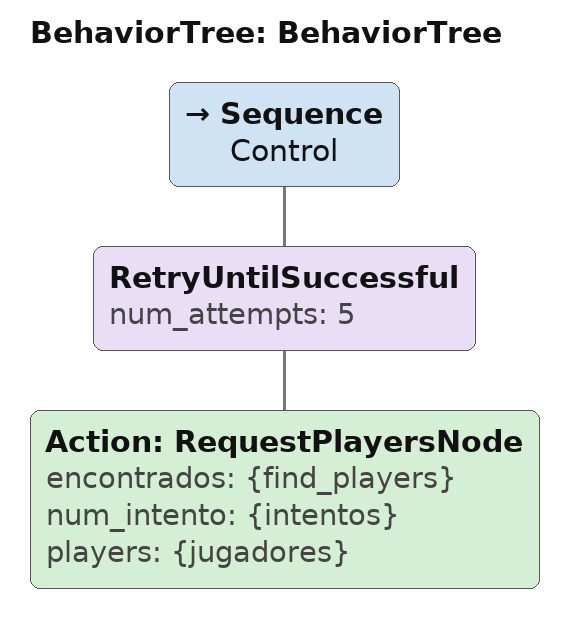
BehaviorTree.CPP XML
<?xml version="1.0"?>
<root main_tree_to_execute="BehaviorTree">
    <BehaviorTree ID="BehaviorTree">
        <Sequence name="Control">
            <RetryUntilSuccessful num_attempts="5">
                <Action ID="RequestPlayersNode" encontrados="{find_players}" num_intento="{intentos}" players="{jugadores}"/>
            </RetryUntilSuccessful>
        </Sequence>
    </BehaviorTree>
</root>
